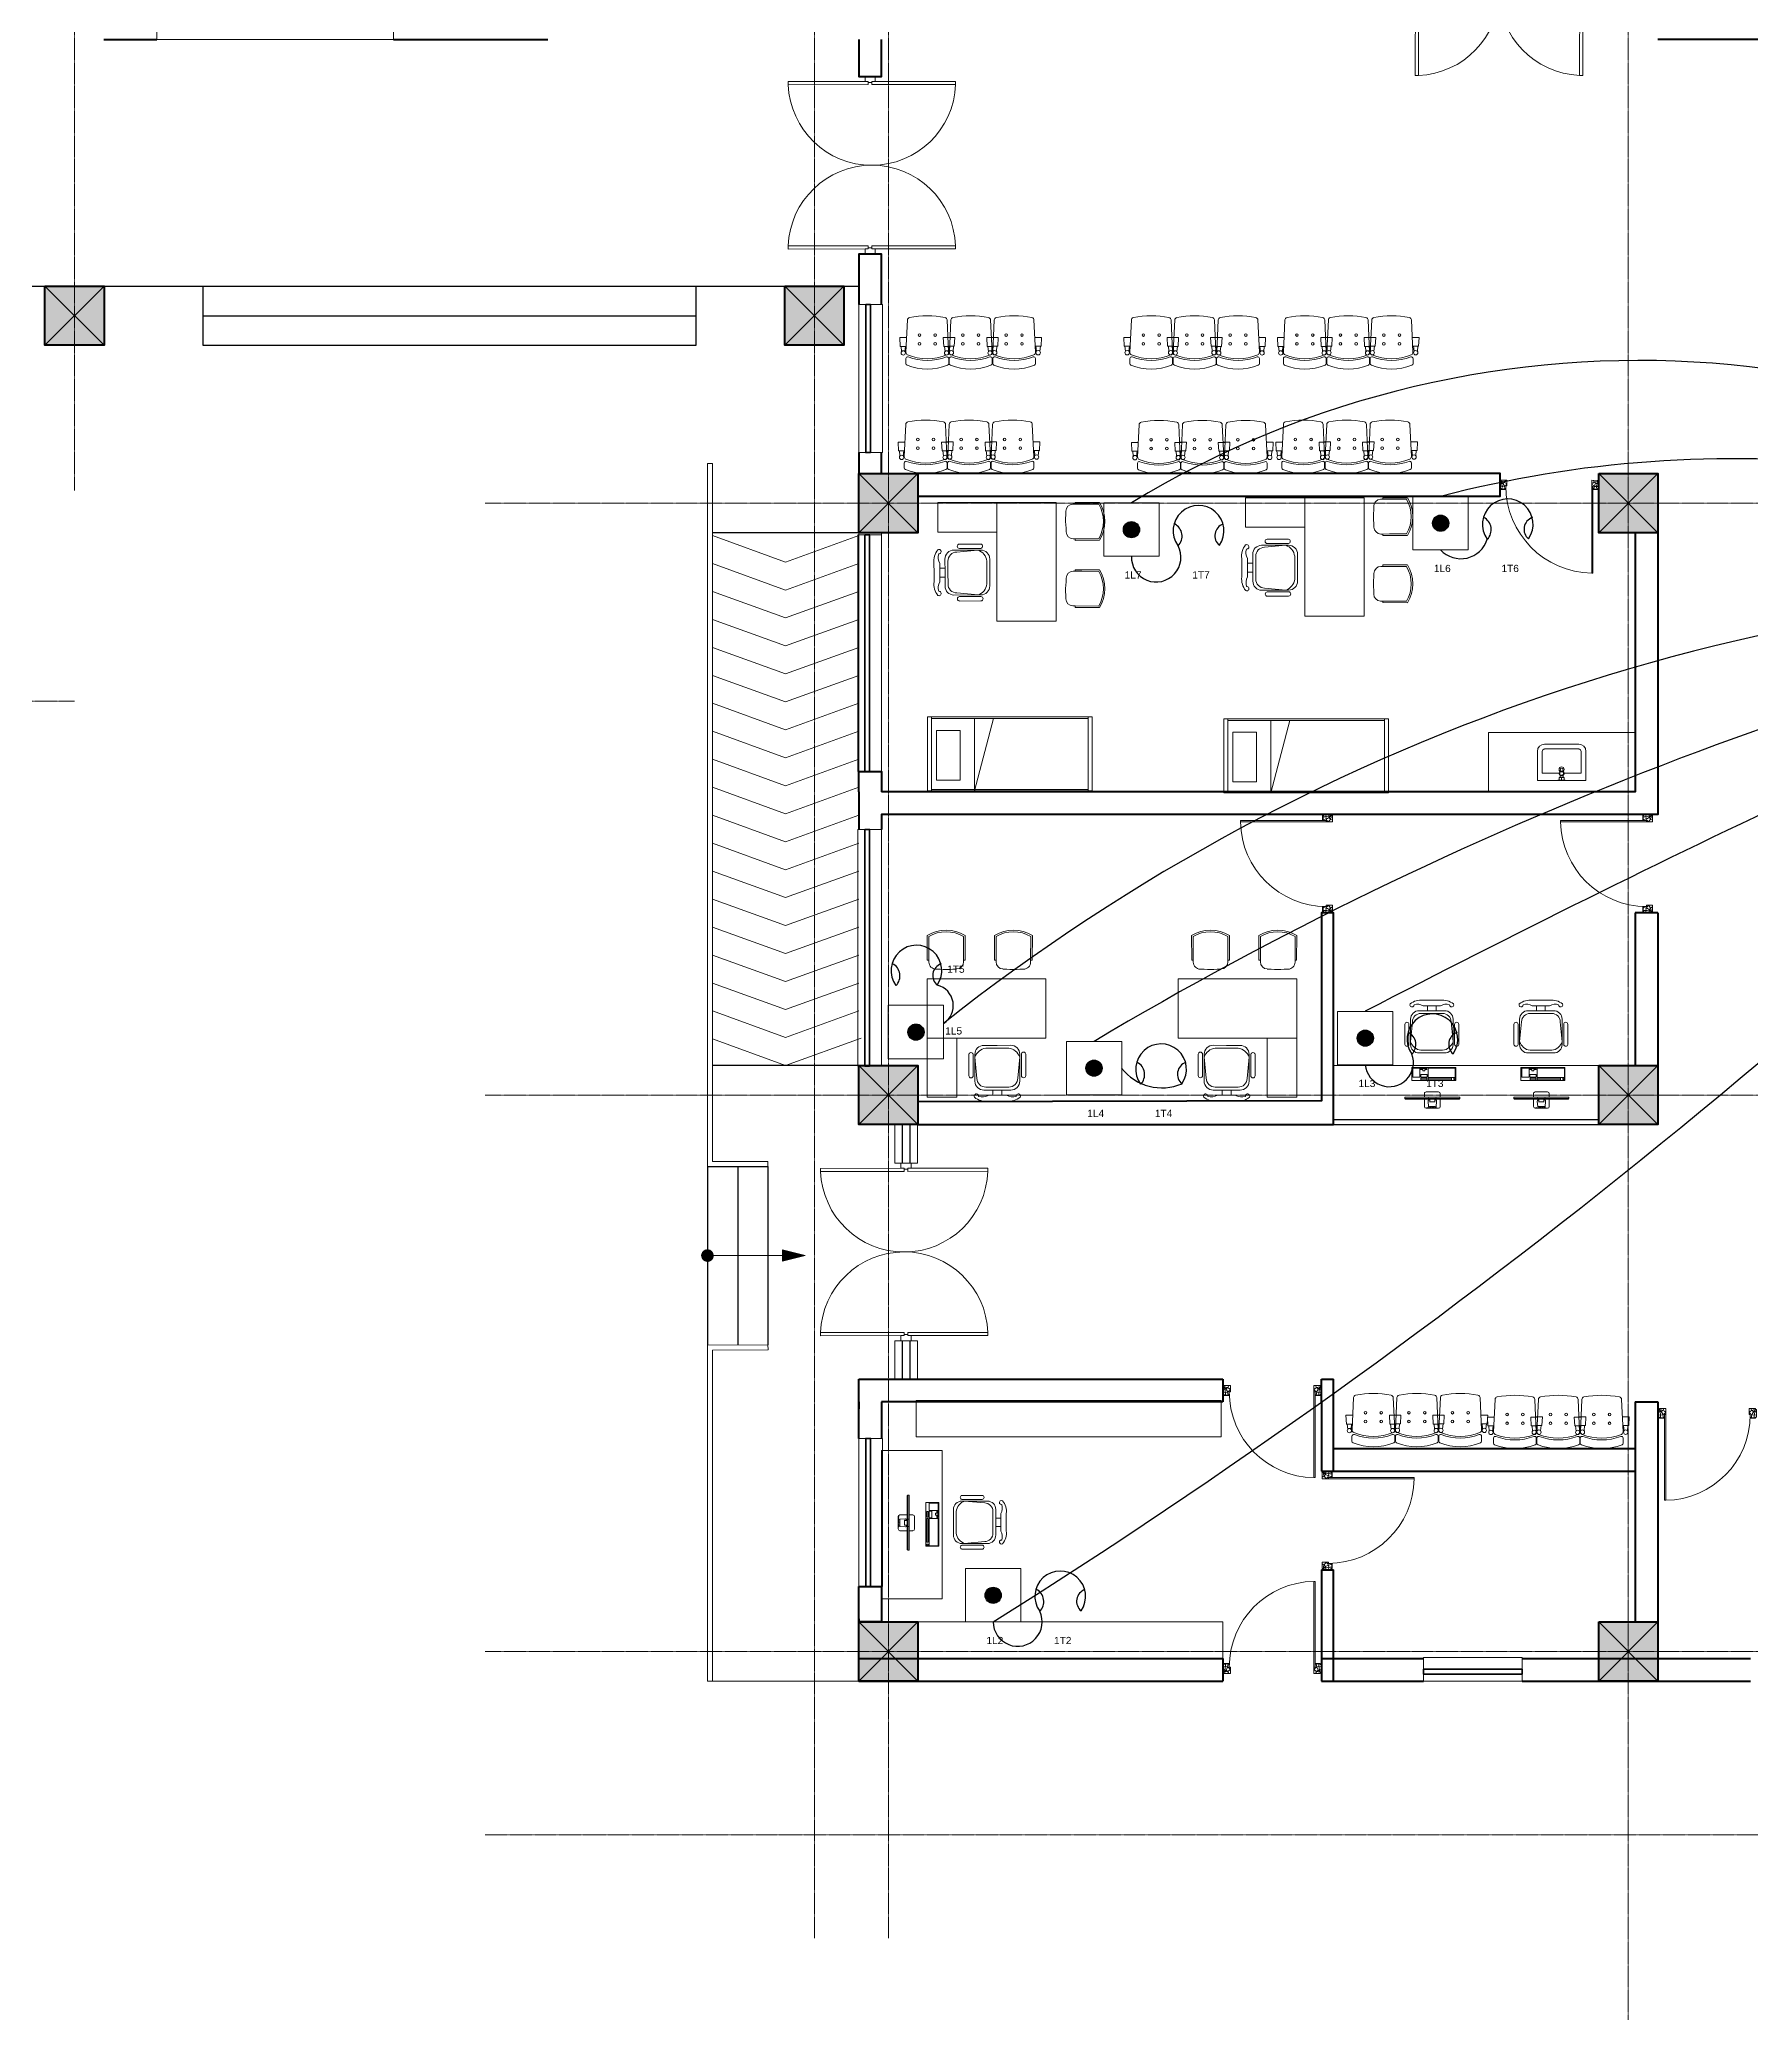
# Model space of a CAD drawing. Header units: millimetres. Extents: x 2399484 to 3337895, y 3598750 to 3969149.
# Drawn here: x 2452107 to 2469450, y 3734209 to 3754209 of the extents above; entities that cross this region are included whole.
import ezdxf

# ---------------------------------------------------------------- set-up
doc = ezdxf.new("R2010")
doc.units = ezdxf.units.MM
doc.header["$MEASUREMENT"] = 0
doc.linetypes.add('CENTER', pattern=[2, 1.25, -0.25, 0.25, -0.25])
doc.linetypes.add('DASHED', pattern=[0.75, 0.5, -0.25])
for name, color, linetype, lineweight in [('0newfurnture', 30, 'Continuous', 15), ('centreline', 52, 'CENTER', 5), ('Column-0.5', 14, 'Continuous', 50), ('Dimension- 0.15', 114, 'Continuous', 15), ('Dimension-137.5', 86, 'Continuous', 13), ('door', 41, 'Continuous', 5), ('Door Opening-0.09', 253, 'Continuous', 9), ('elect text', 2, 'Continuous', 50), ('furniture', 34, 'Continuous', 15), ('Furniture Hospital-0.09', 44, 'Continuous', 9), ('Hatch', 9, 'Continuous', 9), ('hatch-1', 53, 'Continuous', 15), ('hidden lines', 205, 'DASHED', 5), ('LAN', 60, 'Continuous', 25), ('Railing', 73, 'Continuous', 20), ('Sill Level', 140, 'Continuous', 20), ('stairs', 6, 'Continuous', 25), ('Telephone points', 53, 'Continuous', 15), ('WALL 0.2', 7, 'Continuous', 20), ('wall 0.4', 7, 'Continuous', 40), ('Wall-0.5', 7, 'Continuous', 50), ('WINDOW', 152, 'Continuous', 30), ('Windows Plan', 152, 'Continuous', 35)]:
    doc.layers.add(name, color=color, linetype=linetype, lineweight=lineweight)
doc.styles.get("Standard").update_dxf_attribs({"font": 'arial.ttf'})

# ---------------------------------------------------------------- blocks, each defined once
blk = doc.blocks.new("door 3'3")
at = {"layer": 'door'}
for p, q in [((82769.36, -31237.4), (82769.36, -31203.37)), ((82769.84, -31203.37), (82769.36, -31203.37)), ((82769.84, -31237.4), (82769.84, -31203.37))]:
    blk.add_line(p, q, dxfattribs=at)
at = {"layer": 'door', "ltscale": 80}
for points in [[(82769.84, -31239.84), (82767.36, -31239.84), (82767.36, -31239.37), (82766.88, -31239.37), (82766.88, -31236.38), (82767.36, -31236.38), (82767.36, -31235.91), (82769.36, -31235.91), (82769.36, -31237.4), (82769.84, -31237.4)], [(82802.93, -31239.84), (82805.41, -31239.84), (82805.41, -31239.37), (82805.88, -31239.37), (82805.88, -31236.38), (82805.41, -31236.38), (82805.41, -31235.91), (82803.4, -31235.91), (82803.4, -31237.4), (82802.93, -31237.4)]]:
    blk.add_lwpolyline(points, close=True, dxfattribs=at)
blk.add_arc((82769.36, -31237.4), 34.04, 0, 89.20471, dxfattribs=at)
at = {"layer": 'Hatch'}
for centre, radius, start, end in [((82767.7, -31239.85), 2.68, 36.75824, 107.53286), ((82767.27, -31240.34), 1.96, 14.76809, 101.35249), ((82768.07, -31239.12), 3.04, 64.81981, 103.53483), ((82757.2, -31236.2), 10.64, 342.68423, 1.60142), ((82764.36, -31235.92), 4.57, 311.03249, 0.21009), ((82767.3, -31236.13), 3.25, 271.0473, 321.53187), ((82805.07, -31239.85), 2.68, 72.46714, 143.24176), ((82805.47, -31236.13), 3.25, 218.46813, 268.9527), ((82804.7, -31239.12), 3.04, 76.46517, 115.18019), ((82805.49, -31240.34), 1.96, 78.64751, 165.23191), ((82808.41, -31235.92), 4.57, 179.78991, 228.96751), ((82815.57, -31236.2), 10.64, 178.39858, 197.31577)]:
    blk.add_arc(centre, radius, start, end, dxfattribs=at)
blk = doc.blocks.new('desk')
at = {"layer": 'Furniture Hospital-0.09', "lineweight": 0}
for p, q in [((82779.05, -33204.54), (82778.82, -33204.74)), ((82778.82, -33226.13), (82778.82, -33204.74)), ((82778.08, -33213.81), (82775.81, -33213.97)), ((82775.81, -33214.25), (82775.92, -33214.25)), ((82775.81, -33214.27), (82775.9, -33214.27)), ((82775.92, -33212.3), (82778.82, -33212.3)), ((82779.63, -33212.3), (82781.02, -33212.3)), ((82775.81, -33216.59), (82775.9, -33216.59)), ((82775.81, -33216.61), (82775.92, -33216.61)), ((82778.08, -33217.05), (82775.81, -33216.89)), ((82775.92, -33218.56), (82778.82, -33218.56)), ((82777.66, -33214.44), (82778.55, -33214.44)), ((82777.66, -33214.46), (82777.66, -33214.44)), ((82777.66, -33214.46), (82778.82, -33214.46)), ((82777.66, -33216.4), (82778.82, -33216.4)), ((82777.66, -33216.43), (82777.66, -33216.4)), ((82777.66, -33216.43), (82778.55, -33216.43)), ((82777.78, -33216.4), (82777.78, -33214.46)), ((82779.63, -33218.56), (82781.02, -33218.56)), ((82778.82, -33226.13), (82779.05, -33226.32))]:
    blk.add_line(p, q, dxfattribs=at)
at = {"layer": 'Furniture Hospital-0.09', "lineweight": 0, "ltscale": 100}
for p, q in [((82786.19, -33223.54), (82786.19, -33206.09)), ((82786.19, -33206.09), (82791.32, -33206.09)), ((82786.57, -33206.96), (82786.57, -33206.39)), ((82786.57, -33206.39), (82787.14, -33206.39)), ((82787.14, -33206.39), (82787.14, -33206.96)), ((82787.44, -33217.12), (82787.44, -33206.33)), ((82787.44, -33206.33), (82791.11, -33206.33)), ((82791.11, -33206.33), (82791.11, -33217.12)), ((82791.32, -33206.09), (82791.32, -33223.54)), ((82786.51, -33207.8), (82787.14, -33207.8)), ((82786.51, -33217.09), (82786.51, -33207.8)), ((82787.14, -33206.96), (82786.57, -33206.96)), ((82787.14, -33207.8), (82787.14, -33217.09)), ((82787.14, -33217.09), (82786.51, -33217.09)), ((82786.54, -33219.95), (82786.54, -33217.6)), ((82786.54, -33217.6), (82787.14, -33217.6)), ((82787.14, -33219.95), (82786.54, -33219.95)), ((82787.14, -33217.6), (82787.14, -33219.95)), ((82791.11, -33217.12), (82787.44, -33217.12)), ((82787.5, -33220.04), (82787.5, -33217.45)), ((82787.5, -33217.45), (82788.59, -33217.45)), ((82788.59, -33220.04), (82787.5, -33220.04)), ((82787.5, -33223.2), (82787.5, -33220.34)), ((82787.5, -33220.34), (82791.08, -33220.34)), ((82788.59, -33217.45), (82788.59, -33220.04)), ((82790.03, -33219.2), (82790.03, -33218.45)), ((82790.03, -33218.45), (82790.54, -33218.45)), ((82790.54, -33219.2), (82790.03, -33219.2)), ((82790.54, -33217.57), (82790.99, -33217.57)), ((82790.54, -33218.45), (82790.54, -33217.57)), ((82790.54, -33220.07), (82790.54, -33219.2)), ((82790.99, -33220.07), (82790.54, -33220.07)), ((82790.99, -33217.57), (82790.99, -33220.07)), ((82791.08, -33220.34), (82791.08, -33223.2)), ((82791.32, -33223.54), (82786.19, -33223.54)), ((82791.08, -33223.2), (82787.5, -33223.2))]:
    blk.add_line(p, q, dxfattribs=at)
at = {"layer": 'Furniture Hospital-0.09', "ltscale": 6}
for p, q in [((82800.5, -33204.96), (82808.49, -33204.96)), ((82800.5, -33206.58), (82808.49, -33206.58)), ((82813.91, -33213.95), (82815.89, -33213.95)), ((82813.91, -33217.32), (82815.89, -33217.32)), ((82800.5, -33224.69), (82808.49, -33224.69)), ((82800.5, -33226.31), (82808.49, -33226.31))]:
    blk.add_line(p, q, dxfattribs=at)
at = {"layer": 'Furniture Hospital-0.09', "lineweight": 0}
for points in [[(82779.63, -33226.32), (82779.63, -33204.54), (82779.05, -33204.54), (82779.05, -33226.32), (82779.63, -33226.32)], [(82775.23, -33217.86), (82775.23, -33213)], [(82775.81, -33216.89), (82775.81, -33213.97)], [(82775.9, -33216.59), (82775.9, -33214.27)], [(82775.92, -33216.61), (82775.92, -33214.25)], [(82781.72, -33217.86), (82781.72, -33213)]]:
    blk.add_lwpolyline(points, dxfattribs=at)
for points in [[(82778.08, -33213.81, -0.263666), (82778.48, -33213.95), (82778.55, -33214.07), (82778.55, -33214.44)], [(82778.08, -33217.05, 0.263666), (82778.48, -33216.91), (82778.55, -33216.79), (82778.55, -33216.43)]]:
    blk.add_lwpolyline(points, format="xyb", dxfattribs=at)
at = {"layer": 'Furniture Hospital-0.09', "ltscale": 6}
for points in [[(82797.14, -33215.63), (82797.14, -33210.58, -0.414214), (82800.51, -33207.21), (82810.61, -33207.21, -0.418376), (82813.91, -33210.58), (82813.91, -33215.63)], [(82798.2, -33215.63), (82798.2, -33211.34, -0.28028), (82801.57, -33207.21), (82809.51, -33207.97, -0.418376), (82812.81, -33211.34), (82812.81, -33215.63)], [(82816.29, -33208.59, -0.214578), (82815.89, -33212.17), (82815.89, -33215.63)], [(82816.6, -33207.07, -0.207066), (82818.07, -33212.19), (82818.07, -33215.63)], [(82797.14, -33215.63), (82797.14, -33220.69, 0.414214), (82800.51, -33224.06), (82810.61, -33224.06, 0.418376), (82813.91, -33220.69), (82813.91, -33215.63)], [(82798.2, -33215.63), (82798.2, -33219.93, 0.28028), (82801.57, -33224.06), (82809.51, -33223.3, 0.418376), (82812.81, -33219.93), (82812.81, -33215.63)], [(82816.29, -33222.68, 0.214578), (82815.89, -33219.1), (82815.89, -33215.63)], [(82816.6, -33224.2, 0.207066), (82818.07, -33219.08), (82818.07, -33215.63)]]:
    blk.add_lwpolyline(points, format="xyb", dxfattribs=at)
at = {"layer": 'Furniture Hospital-0.09', "lineweight": 0}
for centre, radius in [((82775.38, -33213.84), 0.0699), ((82779.34, -33213.98), 0.0463), ((82775.38, -33214.41), 0.0699), ((82775.38, -33214.99), 0.0699), ((82775.38, -33215.57), 0.0699), ((82775.38, -33216.15), 0.0699), ((82775.38, -33216.73), 0.0699), ((82775.38, -33217.31), 0.0699), ((82775.38, -33217.89), 0.0699), ((82779.34, -33216.88), 0.0463)]:
    blk.add_circle(centre, radius, dxfattribs=at)
at = {"layer": 'Furniture Hospital-0.09', "ltscale": 6}
for centre, radius, start, end in [((82800.65, -33205.77), 0.824, 100.57806, 259.64196), ((82808.49, -33205.77), 0.812, 270, 90), ((82816.19, -33207.78), 0.823, 59.8228, 277.53485), ((82800.65, -33225.5), 0.824, 100.35804, 259.42194), ((82808.49, -33225.5), 0.812, 270, 90), ((82816.19, -33223.49), 0.823, 82.46515, 300.1772)]:
    blk.add_arc(centre, radius, start, end, dxfattribs=at)
at = {"layer": 'Furniture Hospital-0.09', "lineweight": 0}
for centre, start, end in [((82775.92, -33213), 90, 180), ((82781.02, -33213), 0, 90), ((82775.92, -33217.86), 180, 270), ((82781.02, -33217.86), 270, 0)]:
    blk.add_arc(centre, 0.695, start, end, dxfattribs=at)
blk = doc.blocks.new('MAIN DOOR')
at = {"layer": 'door', "ltscale": 1000}
for points in [[(2313.47, 188.53), (2347.4, 188.53), (2347.4, 187.28), (2313.47, 187.28)], [(2381.32, 188.53), (2348.88, 188.53), (2348.88, 187.28), (2381.32, 187.28)]]:
    blk.add_lwpolyline(points, close=True, dxfattribs=at)
for points in [[(2346.08, 190.6), (2346.08, 188.53)], [(2348.88, 188.12), (2347.4, 188.12), (2347.4, 188.53), (2346.08, 188.53), (2346.08, 190.6), (2350.2, 190.6)], [(2347.4, 188.12), (2348.88, 188.12), (2348.88, 188.53), (2350.2, 188.53), (2350.2, 190.6), (2346.08, 190.6)], [(2350.2, 190.6), (2350.2, 188.53)], [(2313.41, 120.66), (2347.33, 120.66), (2347.33, 121.91), (2313.41, 121.91), (2313.41, 120.66)], [(2348.82, 121.07), (2347.33, 121.07), (2347.33, 120.66), (2346.01, 120.66), (2346.01, 118.6), (2350.14, 118.6)], [(2347.33, 121.07), (2348.82, 121.07), (2348.82, 120.66), (2350.14, 120.66), (2350.14, 118.6), (2346.01, 118.6)], [(2346.01, 118.6), (2346.01, 120.66)], [(2381.26, 120.66), (2348.82, 120.66), (2348.82, 121.91), (2381.26, 121.91), (2381.26, 120.66)], [(2350.14, 118.6), (2350.14, 120.66)]]:
    blk.add_lwpolyline(points, dxfattribs=at)
at = {"layer": 'Door Opening-0.09', "ltscale": 1000}
for centre, radius, start, end in [((2347.4, 188.53), 33.94, 182.11678, 357.88255), ((2347.33, 120.66), 33.95, 2.11669, 177.88264)]:
    blk.add_arc(centre, radius, start, end, dxfattribs=at)
at = {"layer": 'WINDOW', "ltscale": 5}
blk.add_line((2350.14, 190.6), (2350.14, 190.6), dxfattribs=at)
blk = doc.blocks.new('BANCAS')
at = {"layer": 'Furniture Hospital-0.09'}
for p, q in [((-0.236, -0.247), (-0.314, -0.247)), ((-0.309, -0.347), (-0.314, -0.247)), ((-0.241, -0.347), (-0.309, -0.347)), ((-0.294, -0.405), (-0.3, -0.347)), ((-0.256, -0.405), (-0.25, -0.347)), ((0.314, -0.25), (0.236, -0.25)), ((0.309, -0.35), (0.241, -0.35)), ((0.256, -0.409), (0.25, -0.35)), ((0.294, -0.409), (0.3, -0.35)), ((0.309, -0.35), (0.314, -0.25))]:
    blk.add_line(p, q, dxfattribs=at)
blk.add_lwpolyline([(0.227, -0.048, 0.346546), (0.203, -0.019, 0.095695), (-0.203, -0.019, 0.346546), (-0.227, -0.048), (-0.244, -0.417, 0.318973), (-0.225, -0.447, 0.193005), (0.225, -0.447, 0.318973), (0.244, -0.417)], format="xyb", close=True, dxfattribs=at)
blk.add_lwpolyline([(-0.245, -0.522), (-0.245, -0.489, -0.522832), (-0.218, -0.471, 0.18), (0.218, -0.471, -0.522832), (0.245, -0.489), (0.245, -0.547, -0.306573), (0.232, -0.565, -0.192782), (-0.232, -0.565, -0.306573), (-0.245, -0.547), (-0.245, -0.504)], format="xyb", dxfattribs=at)
for centre, radius in [((-0.09, -0.22), 0.015), ((0.09, -0.22), 0.015), ((-0.275, -0.422), 0.025), ((-0.09, -0.32), 0.015), ((0.09, -0.32), 0.015), ((0.275, -0.425), 0.025)]:
    blk.add_circle(centre, radius, dxfattribs=at)
blk = doc.blocks.new('A$C72AE6952')
at = {"ltscale": 20, "xscale": 800, "yscale": 800, "zscale": 800, "row_count": 1, "column_count": 3, "row_spacing": 0, "column_spacing": 440.0000000000001}
blk.add_blockref('BANCAS', (-440, 0), dxfattribs=at)
blk = doc.blocks.new('d1')
at = {"layer": 'door'}
for p, q in [((2442.75, 10745.72), (2408.32, 10745.72)), ((2442.75, 10746.15), (2408.33, 10746.15)), ((2408.33, 10746.15), (2408.33, 10745.72))]:
    blk.add_line(p, q, dxfattribs=at)
at = {"layer": 'door', "ltscale": 80}
for points in [[(2445, 10779.7), (2445, 10781.99), (2444.56, 10781.99), (2444.56, 10782.43), (2441.8, 10782.43), (2441.8, 10781.99), (2441.36, 10781.99), (2441.36, 10780.14), (2442.75, 10780.14), (2442.75, 10779.7)], [(2445, 10746.15), (2445, 10743.87), (2444.56, 10743.87), (2444.56, 10743.43), (2441.8, 10743.43), (2441.8, 10743.87), (2441.36, 10743.87), (2441.36, 10745.72), (2442.75, 10745.72), (2442.75, 10746.15)]]:
    blk.add_lwpolyline(points, close=True, dxfattribs=at)
at = {"layer": 'Door Opening-0.09', "ltscale": 80}
blk.add_arc((2442.75, 10745.72), 34.42, 90, 179.27403, dxfattribs=at)
at = {"layer": 'hidden lines'}
for centre, radius, start, end in [((2441.64, 10791.37), 9.82, 268.39858, 287.31577), ((2441.38, 10784.76), 4.22, 269.78991, 318.96751), ((2444.33, 10781.34), 2.81, 166.46517, 205.18019), ((2445.01, 10781.68), 2.48, 162.46714, 233.24176), ((2441.57, 10782.05), 3, 308.46813, 358.9527), ((2445.46, 10782.07), 1.81, 168.64751, 255.23191), ((2441.64, 10734.49), 9.82, 72.68423, 91.60142), ((2441.38, 10741.1), 4.22, 41.03249, 90.21009), ((2444.33, 10744.52), 2.81, 154.81981, 193.53483), ((2445.01, 10744.18), 2.48, 126.75824, 197.53286), ((2441.57, 10743.81), 3, 1.0473, 51.53187), ((2445.46, 10743.79), 1.81, 104.76809, 191.35249)]:
    blk.add_arc(centre, radius, start, end, dxfattribs=at)
blk = doc.blocks.new('2ft column')
at = {"layer": 'Hatch', "ltscale": 5}
h = blk.add_hatch(color=256, dxfattribs=at)
h.dxf.hatch_style = 1
h.paths.add_polyline_path([(2207385, 4176559), (2207985, 4176559), (2207985, 4175959), (2207385, 4175959)])
at = {"layer": 'Column-0.5', "ltscale": 5}
blk.add_lwpolyline([(2207385, 4176559), (2207985, 4176559), (2207985, 4175959), (2207385, 4175959)], close=True, dxfattribs=at)
at = {"layer": 'Defpoints', "ltscale": 5}
for points in [[(2207985, 4176559), (2207385, 4175959)], [(2207985, 4175959), (2207385, 4176559)]]:
    blk.add_lwpolyline(points, dxfattribs=at)
blk = doc.blocks.new('main grid')
at = {"layer": 'centreline', "ltscale": 5}
for p, q in [((2533911, 4018930), (2533911, 3991299)), ((2541411, 4018930), (2541411, 3976624)), ((2542161, 4018930), (2542161, 3976624)), ((2549661, 4018930), (2549661, 3976624)), ((2559988, 3991172), (2538074, 3991172)), ((2533911, 3989164), (2515100, 3989164)), ((2559988, 3985172), (2538074, 3985172)), ((2559988, 3979531), (2538074, 3979531))]:
    blk.add_line(p, q, dxfattribs=at)
at = {"layer": 'Hatch'}
for p in [(326226, -183187), (333726, -183187), (334476, -185087), (341976, -185087), (334476, -191087), (341976, -191087), (334476, -196728), (341976, -196728)]:
    blk.add_blockref('2ft column', p, dxfattribs=at)
blk = doc.blocks.new('TAP')
at = {"layer": 'Furniture Hospital-0.09', "linetype": 'Continuous'}
for p, q in [((0, 38), (0, -38)), ((5, 38), (0, 38)), ((5, 38), (5, -38)), ((30, 25), (5, 25)), ((30, 0), (5, 0)), ((30, 25), (30, -25)), ((56, 16), (30, 16)), ((51, 7), (48, 8)), ((59, 19), (57, 22)), ((73, 24), (73, 27)), ((88, 20), (89, 22)), ((97, 15), (125, 12)), ((97, 8), (100, 9)), ((5, -38), (0, -38)), ((30, -25), (5, -25)), ((56, -16), (30, -16)), ((51, -8), (48, -9)), ((60, -20), (58, -22)), ((74, -24), (74, -27)), ((88, -19), (90, -22)), ((97, -7), (100, -8)), ((97, -15), (125, -12))]:
    blk.add_line(p, q, dxfattribs=at)
for radius in [21.2, 19.7]:
    blk.add_circle((74, 0), radius, dxfattribs=at)
for centre, radius, start, end in [((74, 0), 27.2, 163.0512, 199.0512), ((74, 0), 24.2, 127.0512, 163.0512), ((74, 0), 27.2, 91.0512, 127.0512), ((74, 0), 24.2, 55.0512, 91.0512), ((74, 0), 27.2, 19.0512, 55.0512), ((74, 0), 24.2, 343.0512, 19.0512), ((95, 0), 32.6, 337.45, 22.55), ((74, 0), 24.2, 199.0512, 235.0512), ((74, 0), 27.2, 235.0512, 271.0512), ((74, 0), 24.2, 271.0512, 307.0512), ((74, 0), 27.2, 307.0512, 343.0512)]:
    blk.add_arc(centre, radius, start, end, dxfattribs=at)
blk = doc.blocks.new('bazin')
at = {"layer": '0newfurnture', "ltscale": 5}
for p, q in [((2434577, 4011590), (2435069, 4011590)), ((2434577, 4011295), (2434577, 4011590)), ((2434626, 4011295), (2434626, 4011516)), ((2434626, 4011516), (2434799, 4011516)), ((2434847, 4011516), (2435020, 4011516)), ((2435020, 4011516), (2435020, 4011295)), ((2435069, 4011590), (2435069, 4011295)), ((2434996, 4011270), (2434651, 4011270)), ((2434996, 4011221), (2434651, 4011221))]:
    blk.add_line(p, q, dxfattribs=at)
blk.add_circle((2434823, 4011477), 25.6, dxfattribs=at)
for centre, radius, start, end in [((2434651, 4011295), 73.8, 180, 270), ((2434651, 4011295), 24.6, 180, 270), ((2434996, 4011295), 73.8, 270, 0), ((2434996, 4011295), 24.6, 270, 0)]:
    blk.add_arc(centre, radius, start, end, dxfattribs=at)
at = {"layer": '0newfurnture', "ltscale": 5, "xscale": 0.9842520018725999, "yscale": 0.9842520018725999, "zscale": 0.9842520018725999, "rotation": 270}
blk.add_blockref('TAP', (2434823, 4011590), dxfattribs=at)
blk = doc.blocks.new('ADHIKRIT')
at = {"layer": 'furniture'}
for p, q in [((900, 1351), (0, 1351)), ((0, 1351), (0, -450)), ((0, 741), (0, 1351)), ((900, -450), (900, 1351)), ((-245, 1046), (-569, 1047)), ((-245, 980), (-569, 981)), ((1048, 956), (1048, 1014)), ((1187, 1121), (1153, 1121)), ((1187, 1145), (1558, 1147)), ((1187, 1145), (1187, 1121)), ((1187, 1121), (1545, 1123)), ((-789, 683), (-869, 683)), ((1050, 758), (1050, 711)), ((1050, 700), (1050, 711)), ((-789, 547), (-869, 547)), ((1189, 595), (1157, 595)), ((1187, 595), (1187, 571)), ((1187, 571), (1558, 573)), ((1189, 595), (1286, 595)), ((1287, 595), (1545, 597)), ((-900, 0), (0, 0)), ((-900, -450), (-900, 0)), ((-247, 247), (-571, 248)), ((-247, 182), (-571, 182)), ((1189, 102), (1157, 102)), ((1187, 126), (1558, 124)), ((1187, 102), (1187, 126)), ((1189, 102), (1286, 101)), ((1287, 101), (1545, 100)), ((1048, -260), (1048, -318)), ((1050, -4), (1050, -14)), ((1050, -61), (1050, -14)), ((0, -450), (-900, -450)), ((0, -450), (900, -450)), ((1187, -425), (1153, -425)), ((1187, -425), (1545, -426)), ((1187, -449), (1187, -425)), ((1187, -449), (1558, -450))]:
    blk.add_line(p, q, dxfattribs=at)
for points in [[(-897, 962, 0.207066), (-957, 755), (-957, 615)], [(-885, 900, 0.214578), (-869, 755), (-869, 615)], [(-110, 614), (-109, 818, 0.414214), (-246, 955), (-655, 956, 0.418376), (-789, 820), (-789, 615)], [(-153, 614), (-152, 788, 0.28028), (-288, 955), (-610, 925, 0.418376), (-744, 789), (-745, 615)], [(-899, 268, -0.207066), (-958, 476), (-957, 615)], [(-886, 330, -0.214578), (-870, 475), (-869, 615)], [(-110, 614), (-110, 409, -0.414214), (-247, 273), (-656, 274, -0.418376), (-790, 410), (-789, 615)], [(-153, 614), (-153, 440, -0.28028), (-290, 273), (-612, 304, -0.418376), (-745, 441), (-745, 615)]]:
    blk.add_lwpolyline(points, format="xyb", dxfattribs=at)
for centre, radius, start, end in [((-881, 933), 33.3, 262.3354, 120.0474), ((-569, 1014), 32.9, 89.8702, 269.8702), ((-245, 1013), 32.9, 269.8702, 89.8702), ((1753, 864), 711, 172.5908, 188.6233), ((1154, 1015), 106, 90.3083, 180.3083), ((1203, 1157), 39.5, 294.3355, 296.5711), ((1099, 860), 518, 329.4756, 30.5244), ((1099, 860), 542, 328.0257, 31.9845), ((1157, 701), 106, 180.3083, 270.3083), ((-882, 297), 33.3, 239.693, 97.4051), ((-571, 215), 32.9, 89.8702, 269.8702), ((-253, 214), 33.4, 280.4483, 79.5122), ((1157, -4), 106, 89.6917, 179.6917), ((1099, -163), 518, 329.4756, 30.5244), ((1099, -163), 542, 328.0155, 31.9743), ((1753, -168), 711, 171.3767, 187.4092), ((1154, -319), 106, 179.6917, 269.6917), ((1203, -461), 39.5, 63.4289, 65.6645)]:
    blk.add_arc(centre, radius, start, end, dxfattribs=at)
blk = doc.blocks.new('BED')
at = {"layer": 'Furniture Hospital-0.09'}
for p, q in [((-2.12, 0.475), (-2.12, -0.475)), ((-2.12, -0.475), (-2.12, 0.475)), ((-0.008, 0.475), (-2.12, 0.475)), ((-2.07, 0.475), (-2.07, -0.475)), ((-0.058, 0.455), (-2.07, 0.455)), ((-0.855, -0.455), (-0.61, 0.475)), ((-0.61, 0.475), (-0.61, -0.455)), ((-0.425, 0.336), (-0.426, -0.303)), ((-0.425, 0.336), (-0.121, 0.336)), ((-0.121, -0.303), (-0.121, 0.336)), ((-0.058, -0.475), (-0.058, 0.475)), ((-0.008, -0.475), (-0.008, 0.475)), ((-2.12, -0.475), (-0.008, -0.475)), ((-2.07, -0.455), (-0.058, -0.455)), ((-0.426, -0.303), (-0.121, -0.303))]:
    blk.add_line(p, q, dxfattribs=at)
blk = doc.blocks.new('w1')
at = {"layer": 'Sill Level'}
blk.add_lwpolyline([(2460641, 3827503), (2460641, 3825103), (2460401, 3825103), (2460401, 3827503)], close=True, dxfattribs=at)
at = {"layer": 'Windows Plan'}
blk.add_lwpolyline([(2460521, 3825103), (2460521, 3827503), (2460473, 3827503), (2460473, 3825103)], close=True, dxfattribs=at)
blk = doc.blocks.new('w2')
at = {"layer": 'Sill Level'}
blk.add_lwpolyline([(2444138, 3818930), (2445638, 3818930), (2445638, 3818690), (2444138, 3818690)], close=True, dxfattribs=at)
at = {"layer": 'Windows Plan'}
blk.add_lwpolyline([(2445638, 3818810), (2444138, 3818810), (2444138, 3818762), (2445638, 3818762)], close=True, dxfattribs=at)
blk = doc.blocks.new('v1')
at = {"layer": 'Sill Level'}
blk.add_lwpolyline([(2446591, 3818940), (2447591, 3818940), (2447591, 3818700), (2446591, 3818700)], close=True, dxfattribs=at)
at = {"layer": 'Windows Plan'}
blk.add_lwpolyline([(2447591, 3818820), (2446591, 3818820), (2446591, 3818772), (2447591, 3818772)], close=True, dxfattribs=at)
blk = doc.blocks.new('tel')
at = {"layer": 'Telephone points', "lineweight": 30}
for centre, radius, start, end in [((904092, -135999), 143, 145.3092, 35.8587), ((903930, -135971), 70.1, 289.0836, 50.6504), ((904263, -135969), 78, 135.7922, 242.2322)]:
    blk.add_arc(centre, radius, start, end, dxfattribs=at)
blk = doc.blocks.new('lan')
at = {"layer": 'LAN', "ltscale": 3}
blk.add_hatch(color=256, dxfattribs=at).paths.add_polyline_path([(904043, -140861, 1), (904135, -140861, 1)])
at = {"layer": 'LAN', "lineweight": 20, "ltscale": 3}
blk.add_lwpolyline([(903933, -140711), (904245, -140711), (904245, -141012), (903933, -141012)], close=True, dxfattribs=at)
at = {"layer": 'LAN', "ltscale": 3}
blk.add_circle((904089, -140861), 45.6, dxfattribs=at)

msp = doc.modelspace()

# ---------------------------------------------------------------- hatches: boundary and pattern name
at = {"layer": 'Dimension- 0.15', "ltscale": 5}
h = msp.add_hatch(dxfattribs=at)
h.set_pattern_fill('ANSI31', color=256, scale=25.555556)
h.set_pattern_definition([(45, (340362.5542, 4537091.4233), (-2.258813329, 2.258813329), [])])
h.paths.add_polyline_path([(2458877.7, 3741822.4), (2458877.7, 3741881.6), (2458818.6, 3741881.6, 0.4142136)])
h.paths.add_polyline_path([(2458877.7, 3741822.4, 0.4142136), (2458936.8, 3741881.6), (2458877.7, 3741881.6)])
h.paths.add_polyline_path([(2458877.7, 3741881.6), (2458936.8, 3741881.6, 0.4142136), (2458877.7, 3741940.7)])
h.paths.add_polyline_path([(2458818.6, 3741881.6), (2458877.7, 3741881.6), (2458877.7, 3741940.7, 0.4142136)])

# ---------------------------------------------------------------- linework, layer by layer
at = {"layer": '0newfurnture', "ltscale": 5}
msp.add_lwpolyline([(2466792.5, 3747183.8), (2468281, 3747183.8), (2468281, 3746583.8), (2466792.5, 3746583.8)], close=True, dxfattribs=at)
at = {"layer": 'centreline', "ltscale": 5}
for p, q in [((2452461, 3777267.4), (2452461, 3749636.6)), ((2468211, 3777267.4), (2468211, 3729327.4)), ((2484429.1, 3736009.2), (2456624.6, 3736009.2))]:
    msp.add_line(p, q, dxfattribs=at)
at = {"layer": 'Dimension- 0.15', "ltscale": 5}
for p, q in [((2459636.7, 3741939.1), (2459636.7, 3741824.1)), ((2459866.7, 3741881.6), (2459636.7, 3741939.1)), ((2459636.7, 3741824.1), (2459866.7, 3741881.6))]:
    msp.add_line(p, q, dxfattribs=at)
msp.add_lwpolyline([(2459636.7, 3741881.6), (2458877.7, 3741881.6)], dxfattribs=at)
msp.add_circle((2458877.7, 3741881.6), 59.1, dxfattribs=at)
msp.add_solid([(2459636.7, 3741939.1), (2459866.7, 3741881.6), (2459636.7, 3741824.1)], dxfattribs=at)
at = {"layer": 'Dimension-137.5', "ltscale": 5}
msp.add_line((2459636.7, 3741881.6), (2459866.7, 3741881.6), dxfattribs=at)
at = {"layer": 'Furniture Hospital-0.09', "ltscale": 5}
msp.add_lwpolyline([(2465222.7, 3743809.2), (2467911, 3743809.2)], dxfattribs=at)
at = {"layer": 'Furniture Hospital-0.09'}
for points in [[(2460994.3, 3740413.7), (2464086, 3740413.7), (2464086, 3740043.7), (2460994.3, 3740043.7)], [(2460641, 3739904.8), (2461255.4, 3739904.8), (2461255.4, 3738401.7), (2460641, 3738401.7)], [(2461011, 3738168.3), (2464102.7, 3738168.3), (2464102.7, 3737798.3), (2461011, 3737798.3)]]:
    msp.add_lwpolyline(points, close=True, dxfattribs=at)
at = {"layer": 'hatch-1', "color": 4, "lineweight": 0, "ltscale": 5}
for points in [[(2460411, 3749180.9), (2459669.9, 3748912.1), (2458928.8, 3749180.9)], [(2460411, 3748897.4), (2459669.9, 3748628.6), (2458928.8, 3748897.4)], [(2460411, 3748613.9), (2459669.9, 3748345.1), (2458928.8, 3748613.9)], [(2460411, 3748330.4), (2459669.9, 3748061.6), (2458928.8, 3748330.4)], [(2460411, 3748046.9), (2459669.9, 3747778.1), (2458928.8, 3748046.9)], [(2460411, 3747763.4), (2459669.9, 3747494.6), (2458928.8, 3747763.4)], [(2460411, 3747479.9), (2459669.9, 3747211.2), (2458928.8, 3747479.9)], [(2460411, 3747196.4), (2459669.9, 3746927.7), (2458928.8, 3747196.4)], [(2460411, 3746912.9), (2459669.9, 3746644.2), (2458928.8, 3746912.9)], [(2460411, 3746629.4), (2459669.9, 3746360.7), (2458928.8, 3746629.4)], [(2460411, 3746345.9), (2459669.9, 3746077.2), (2458928.8, 3746345.9)], [(2460411, 3746062.4), (2459669.9, 3745793.7), (2458928.8, 3746062.4)], [(2460411, 3745778.9), (2459669.9, 3745510.2), (2458928.8, 3745778.9)], [(2460411, 3745495.5), (2459669.9, 3745226.7), (2458928.8, 3745495.5)], [(2460411, 3745212), (2459669.9, 3744943.2), (2458928.8, 3745212)], [(2460411, 3744928.5), (2459669.9, 3744659.7), (2458928.8, 3744928.5)], [(2460411, 3744645), (2459669.9, 3744376.2), (2458928.8, 3744645)], [(2460411, 3744361.5), (2459669.9, 3744092.7), (2458928.8, 3744361.5)], [(2460436.6, 3744087.3), (2459669.9, 3743809.2), (2458928.8, 3744078)]]:
    msp.add_lwpolyline(points, dxfattribs=at)
at = {"layer": 'LAN', "ltscale": 5}
for centre, radius, start, end in [((2468320.7, 3741061.8), 9893.4, 50.0453, 121.34009), ((2469278.7, 3738225.2), 11734.3, 62.62646, 104.66133), ((2463425.6, 3748960.6), 250.8, 177.95145, 27.74739), ((2466514, 3749225.4), 279.7, 222.80383, 342.89501), ((2473990.6, 3728148.6), 20508.4, 88.09018, 128.33454), ((2425082.5, 3796529.1), 68936.4, 302.157282, 316.004305), ((2482326.4, 3711190.2), 38229, 101.54596, 120.72308), ((2522485.7, 3634980.2), 123311.5, 112.81303, 117.500967), ((2461156.1, 3744416), 213.6, 302.28709, 76.07923), ((2465788.5, 3743837.9), 244.5, 185.21854, 20.4803), ((2463484.4, 3744099.7), 517.7, 217.77494, 293.11818), ((2462021.8, 3738169.8), 248.2, 180.36793, 25.33091)]:
    msp.add_arc(centre, radius, start, end, dxfattribs=at)
at = {"layer": 'Railing', "ltscale": 5}
msp.add_lwpolyline([(2458877.7, 3749910.5), (2458928.8, 3749910.5), (2458928.8, 3742837.1), (2459491, 3742837.1), (2459491, 3742786), (2458877.7, 3742786)], close=True, dxfattribs=at)
msp.add_lwpolyline([(2460411, 3737569.5), (2458877.7, 3737569.5), (2458877.7, 3740972.7), (2459491, 3740977.1), (2459491.4, 3740927.1), (2458927.7, 3740923.1), (2458927.7, 3737569.5), (2460411, 3737569.5)], dxfattribs=at)
at = {"layer": 'stairs', "ltscale": 5}
for p, q in [((2460411, 3743809.2), (2458928.8, 3743809.2)), ((2458877.7, 3742786), (2458877.7, 3740972.7)), ((2459184.4, 3742786), (2459184.4, 3740972.7))]:
    msp.add_line(p, q, dxfattribs=at)
for points in [[(2444661, 3754209.2), (2444661, 3751709.2), (2460411, 3751709.2)], [(2453763.6, 3751709.2), (2453763.6, 3751109.2), (2458763.6, 3751109.2), (2458763.6, 3751709.2)], [(2453763.6, 3751409.2), (2458763.6, 3751409.2)], [(2460411, 3749209.2), (2458928.8, 3749209.2)], [(2458877.7, 3742786), (2459491, 3742786)], [(2459491, 3742786), (2459491, 3740977.1)]]:
    msp.add_lwpolyline(points, dxfattribs=at)
at = {"layer": 'WALL 0.2', "ltscale": 5}
for points in [[(2460411, 3749209.2), (2460411, 3746583.8)], [(2460641, 3749209.2), (2460641, 3746583.8)], [(2460775.3, 3743209.2), (2460775.3, 3742818.7)], [(2461005.3, 3743209.2), (2461005.3, 3742818.7)], [(2461005.3, 3742818.7), (2460775.3, 3742818.7)], [(2460775.3, 3741018.7), (2460775.3, 3740628.2)], [(2461005.3, 3741018.7), (2460775.3, 3741018.7)], [(2461005.3, 3741018.7), (2461005.3, 3740628.2)]]:
    msp.add_lwpolyline(points, dxfattribs=at)
at = {"layer": 'wall 0.4', "ltscale": 5}
for p, q in [((2465102.7, 3740398.2), (2465102.7, 3740628.2)), ((2465102.7, 3740628.2), (2465222.7, 3740628.2)), ((2465222.7, 3739695.2), (2465222.7, 3740628.2)), ((2460411, 3740398.2), (2460411, 3740328.5)), ((2460641, 3740398.2), (2460641, 3740028.5)), ((2465102.7, 3740398.2), (2465102.7, 3739695.2)), ((2468281, 3740398.2), (2468281, 3738168.3)), ((2468281, 3740398.2), (2468511, 3740398.2)), ((2468511, 3740398.2), (2468511, 3738168.3)), ((2465222.7, 3739925.2), (2468281, 3739925.2)), ((2465102.7, 3739695.2), (2468281, 3739695.2)), ((2465102.7, 3738695.2), (2465102.7, 3737568.3)), ((2465102.7, 3738695.2), (2465222.7, 3738695.2)), ((2465222.7, 3737568.3), (2465222.7, 3738695.2)), ((2460411, 3738198.9), (2460411, 3738168.3)), ((2460641, 3738198.9), (2460641, 3738168.3)), ((2464102.7, 3737798.3), (2464102.7, 3737568.3))]:
    msp.add_line(p, q, dxfattribs=at)
for points in [[(2452761, 3754209.2), (2453295.9, 3754209.2)], [(2455695.9, 3754209.2), (2457261, 3754209.2)], [(2460411, 3754209.2), (2460411, 3753834.2), (2460641, 3753834.2), (2460641, 3754209.2)], [(2475411, 3754209.2), (2468511, 3754209.2)], [(2460411, 3746583.8), (2460411, 3746583.8), (2460411, 3746787.9), (2460641, 3746787.9), (2460641, 3746583.8)], [(2461011, 3743209.2), (2465222.7, 3743209.2), (2465222.7, 3745357.1), (2465102.2, 3745357.1), (2465102.2, 3743450), (2461011, 3743439.2)], [(2460411, 3737798.3), (2464102.7, 3737798.3)], [(2465102.7, 3737798.3), (2466134.6, 3737798.3)], [(2467134.6, 3737798.3), (2469450, 3737798.3)], [(2460411, 3737568.3), (2464102.7, 3737568.3)], [(2465102.7, 3737568.3), (2466134.6, 3737568.3)], [(2467134.6, 3737568.3), (2469450, 3737568.3)]]:
    msp.add_lwpolyline(points, dxfattribs=at)
msp.add_lwpolyline([(2460411, 3738528.5), (2460641, 3738528.5), (2460641, 3738168.3), (2460411, 3738168.3)], close=True, dxfattribs=at)
at = {"layer": 'Wall-0.5', "ltscale": 5}
for p, q in [((2468281, 3745357.1), (2468281, 3743809.2)), ((2468511, 3745357.1), (2468281, 3745357.1)), ((2468511, 3745357.1), (2468511, 3743809.2)), ((2460411, 3740028.5), (2460411, 3740628.2)), ((2460411, 3740628.2), (2464102.7, 3740628.2)), ((2464102.7, 3740628.2), (2464102.7, 3740398.2)), ((2464102.7, 3740398.2), (2460641, 3740398.2))]:
    msp.add_line(p, q, dxfattribs=at)
for points in [[(2460641, 3751521.7), (2460641, 3752034.2), (2460411, 3752034.2), (2460411, 3751521.7)], [(2460411, 3750021.7), (2460411, 3749809.2)], [(2460641, 3749809.2), (2460641, 3750021.7)], [(2461011, 3749579.2), (2466911, 3749579.2), (2466911, 3749809.2), (2461011, 3749809.2)], [(2468281, 3749209.2), (2468281, 3746583.8), (2460641, 3746583.8)], [(2468511, 3749209.2), (2468511, 3746353.8), (2460641, 3746353.8), (2460641, 3746202.1)], [(2460411, 3746583.8), (2460411, 3746202.1)]]:
    msp.add_lwpolyline(points, dxfattribs=at)
at = {"layer": 'WINDOW', "ltscale": 5}
for points in [[(2465222.7, 3743260.4), (2467911, 3743260.4)], [(2460850.3, 3743209.2), (2460850.3, 3742818.7)], [(2460930.3, 3743209.2), (2460930.3, 3742818.7)], [(2465222.7, 3743209.2), (2467911, 3743209.2)], [(2460850.3, 3741018.7), (2460850.3, 3740628.2)], [(2460930.3, 3741018.7), (2460930.3, 3740628.2)]]:
    msp.add_lwpolyline(points, dxfattribs=at)

# ---------------------------------------------------------------- block references
at = {"layer": '0newfurnture', "ltscale": 5}
msp.add_blockref('main grid', (-81449.7, -241662.6), dxfattribs=at)
at = {"layer": '0newfurnture', "xscale": -1, "rotation": 180}
msp.add_blockref('bazin', (32712.3, 7758287.3), dxfattribs=at)
at = {"layer": 'Door Opening-0.09'}
for name, p, xscale, yscale, zscale, rotation in [('MAIN DOOR', (2462985.3, 3696012.6), -24.99999476308163, 24.99999476308163, 24.99999476308163, 269.9502640851987), ('MAIN DOOR', (2519225.3, 3756850.1), 24.99999476371197, 24.99999476371197, 24.99999476371197, 180.049735942377), ('d1', (2743347.1, 3686887.7), 25.64102998076803, 25.64102998076803, 25.64102998076803, 89.96666488574085), ("door 3'3", (1666861.2, 5861507.5), -25.55555555555556, 25.55555555555556, 25.55555555555556, 90), ("door 3'3", (1670106, 5861507.5), -25.55555555555556, 25.55555555555556, 25.55555555555556, 90), ('MAIN DOOR', (2402191, 3738002.9), 24.99999476371197, 24.99999476371197, 24.99999476371197, 0.04973594237714499), ("door 3'3", (4580253.1, 2942212), 25.55555555555556, 25.55555555555556, 25.55555555555556, 180), ("door 3'3", (353360.7, 2941982), -25.55555555555556, 25.55555555555556, 25.55555555555556, 180), ("door 3'3", (3263460.3, 5854848.9), 25.55555555555556, 25.55555555555556, 25.55555555555556, 270)]:
    msp.add_blockref(name, p, dxfattribs=dict(at, xscale=xscale, yscale=yscale, zscale=zscale, rotation=rotation))
at = {"layer": 'Door Opening-0.09', "xscale": -25.55555555555556, "yscale": 25.55555555555556, "zscale": 25.55555555555556}
msp.add_blockref("door 3'3", (4580253.1, 4535998.5), dxfattribs=at)
at = {"layer": 'furniture', "extrusion": (0, 0, -1), "yscale": 0.6669998082076751, "zscale": -0.6669998082076751}
for p, xscale, rotation in [((-2461812.2, 3749215.5), 0.6669998082076751, 180.0000000000001), ((-2464931.9, 3749264.3), 0.6669998082076751, 180.0000000000001), ((-2461405.6, 3744086.4), 0.6669998082076751, 90.00000000000011), ((-2464549.7, 3744086.4), -0.6669998082076751, 269.9999999999999)]:
    msp.add_blockref('ADHIKRIT', p, dxfattribs=dict(at, xscale=xscale, rotation=rotation))
at = {"layer": 'furniture', "xscale": 789.473684210204, "yscale": 789.473684210204, "zscale": 789.473684210204, "rotation": 180}
for p in [(2461102.2, 3746966.7), (2464106.7, 3746948.3)]:
    msp.add_blockref('BED', p, dxfattribs=at)
at = {"layer": 'Furniture Hospital-0.09', "yscale": 1.107692350907673, "zscale": 1.107692306891935}
for p, xscale in [((2461498.5, 3751408.1), -1.107692350907673), ((2463862.8, 3751408.1), 1.107692350907673), ((2465325, 3751408.1), -1.107692350907673), ((2461481.9, 3750349.8), -1.107692350907673), ((2463846.2, 3750346.8), -1.107692350907673), ((2465308.4, 3750349.8), -1.107692350907673), ((2466020.2, 3740484.3), -1.107692350907673), ((2467454.4, 3740465.8), -1.107692350907673)]:
    msp.add_blockref('A$C72AE6952', p, dxfattribs=dict(at, xscale=xscale))
at = {"layer": 'Furniture Hospital-0.09', "xscale": -25.55555555555556, "yscale": 25.55555555555556, "zscale": 25.55555555555556}
for p, rotation in [((3315063.5, 1628008.7), 270), ((3316169.1, 1628008.7), 270), ((345444.3, 2890334.7), 180)]:
    msp.add_blockref('desk', p, dxfattribs=dict(at, rotation=rotation))
at = {"layer": 'LAN', "linetype": 'Continuous', "xscale": 1.797462406102568, "yscale": 1.797462406102568, "zscale": 1.797462406102568, "rotation": 180.0000108807301}
for p in [(4088240.9, 3496047.8), (4091374.7, 3496113.5), (4086056.6, 3490955.2), (4090611, 3490893.9), (4087861.7, 3490589.7), (4086839.5, 3485246.5)]:
    msp.add_blockref('lan', p, dxfattribs=at)
at = {"layer": 'Telephone points', "linetype": 'Continuous', "xscale": 1.797462406102568, "yscale": 1.797462406102568, "zscale": 1.797462406102568, "rotation": 180.0000108807301}
for p in [(4088926.5, 3504775.9), (4092060.3, 3504841.6), (4086067.1, 3500317.6), (4091296.6, 3499622), (4088547.3, 3499317.8), (4087525.1, 3493974.6)]:
    msp.add_blockref('tel', p, dxfattribs=at)
at = {"layer": 'wall 0.4', "rotation": 270}
for name, p in [('w1', (-1371807, 6214850.3)), ('w2', (-1358279.3, 6195659.5)), ('w2', (-1358279.3, 6184166.3))]:
    msp.add_blockref(name, p, dxfattribs=at)
at = {"layer": 'wall 0.4'}
for name, p in [('w1', (0, -78315)), ('w1', (0, -81300.8)), ('v1', (19543.2, -81132))]:
    msp.add_blockref(name, p, dxfattribs=at)

# ---------------------------------------------------------------- texts
at = {"layer": 'elect text', "ltscale": 3}
for s, p in [('1L6', (2466240.3, 3748810.5)), ('1T6', (2466925.6, 3748810.5)), ('1L7', (2463106.5, 3748744.7)), ('1T7', (2463791.8, 3748744.7)), ('1T5', (2461307.6, 3744748.8)), ('1L5', (2461287.7, 3744122.7)), ('1L3', (2465476.6, 3743590.8)), ('1T3', (2466161.9, 3743590.8)), ('1L4', (2462727.3, 3743286.6)), ('1T4', (2463412.6, 3743286.6)), ('1L2', (2461705.1, 3737943.4)), ('1T2', (2462390.4, 3737943.4))]:
    msp.add_text(s, height=73.29, rotation=0.00001, dxfattribs=at).set_placement(p)

doc.saveas('drawing.dxf')
